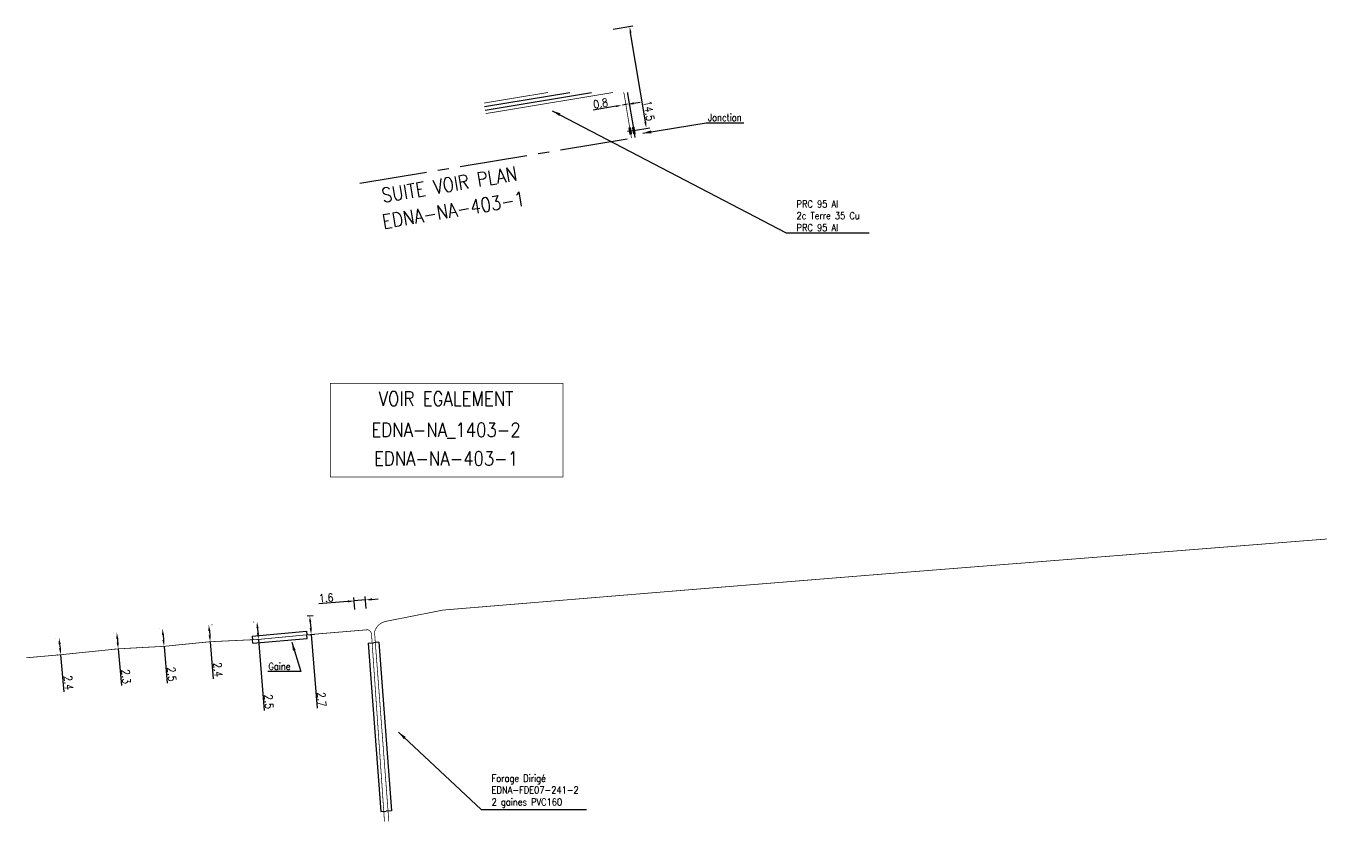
# Model space of a CAD drawing. Header units: millimetres. Extents: x 185000 to 186000, y 128000 to 129009.
# Drawn here: x 185000.5 to 185182.5, y 128897.4 to 129009.4 of the extents above; entities that cross this region are included whole.
import ezdxf
from ezdxf.enums import TextEntityAlignment as Align

# ---------------------------------------------------------------- set-up
doc = ezdxf.new("R2010")
doc.units = ezdxf.units.MM
doc.header["$PDMODE"] = 34
doc.linetypes.add('CENTER2', pattern=[28.575, 19.05, -3.175, 3.175, -3.175])
doc.layers.get('0').update_dxf_attribs({"linetype": 'CONTINUOUS'})
doc.layers.get('DEFPOINTS').update_dxf_attribs({"linetype": 'CONTINUOUS'})
for name, color, linetype in [('M_120', 5, 'M_ST_13'), ('M_300', 7, 'CONTINUOUS'), ('M_310', 7, 'M_TERRE'), ('M_400', 7, 'CONTINUOUS'), ('M_930', 7, 'CONTINUOUS')]:
    doc.layers.add(name, color=color, linetype=linetype)
doc.styles.get("Standard").update_dxf_attribs({"font": 'romans.shx', "width": 0.85})
doc.linetypes.add('M_ST_13', pattern='A,5,-0.3,["oo",Standard,S=1.5,R=0,X=0,Y=-0.5],-3', length=8.3)
doc.linetypes.add('M_TERRE', pattern='A,3,-0.6,[1,EnerGIS.shx,S=0.15,R=0,X=0,Y=-0.65],-1.2', length=4.8)
doc.dimstyles.get("Standard").update_dxf_attribs({"dimtxt": 1.5, "dimasz": 1.2, "dimexe": 0.625, "dimexo": 0.625, "dimgap": 0.25, "dimtad": 1, "dimdec": 1, "dimzin": 0, "dimdsep": 46, "dimtxsty": 'Standard', "dimcen": -0.5, "dimadec": 0, "dimazin": 0, "dimtfac": 1, "dimtdec": 1, "dimtmove": 0, "dimatfit": 3, "dimfxl": 0, "dimtolj": 1, "dimtzin": 0, "dimarcsym": 0})

# ---------------------------------------------------------------- blocks, each defined once
blk = doc.blocks.new('*D5')
at = {"layer": 'DEFPOINTS', "color": 0, "linetype": 'Continuous', "transparency": 16777216}
for p in [(185046.63, 128928.53), (185046.77, 128926.88), (185048.37, 128927.02)]:
    blk.add_point(p, dxfattribs=at)
at = {"layer": 'M_120', "color": 0, "linetype": 'Continuous', "lineweight": -2, "transparency": 16777216}
for p, q in [((185045.74, 128928.46), (185041.64, 128928.11)), ((185046.74, 128927.35), (185046.59, 128929)), ((185048.23, 128928.67), (185046.63, 128928.53)), ((185048.33, 128927.49), (185048.19, 128929.14)), ((185049.13, 128928.75), (185050.02, 128928.82))]:
    blk.add_line(p, q, dxfattribs=at)
at = {"layer": 'M_120', "color": 0, "linetype": 'Continuous', "transparency": 16777216}
for points in [[(185045.73, 128928.61), (185045.75, 128928.31), (185046.63, 128928.53)], [(185049.11, 128928.9), (185049.14, 128928.6), (185048.23, 128928.67)]]:
    blk.add_solid(points, dxfattribs=at)
at = {"layer": 'M_120', "color": 0, "linetype": 'Continuous', "transparency": 16777216, "insert": (185042.69, 128928.95), "char_height": 1.125, "attachment_point": 5, "rotation": 4.8546}
blk.add_mtext('\\A1;1.6', dxfattribs=at)
blk = doc.blocks.new('*D6')
at = {"layer": 'DEFPOINTS', "color": 0, "linetype": 'Continuous', "transparency": 16777216}
for p in [(185039.54, 128926.39), (185040.39, 128926.46), (185039.75, 128923.75)]:
    blk.add_point(p, dxfattribs=at)
at = {"layer": 'M_120', "color": 0, "linetype": 'Continuous', "lineweight": -2, "transparency": 16777216}
for p, q in [((185040.01, 128926.43), (185040.85, 128926.5)), ((185040.46, 128925.56), (185040.52, 128924.72)), ((185040.22, 128923.79), (185041.06, 128923.86)), ((185040.59, 128923.82), (185041.41, 128913.45))]:
    blk.add_line(p, q, dxfattribs=at)
at = {"layer": 'M_120', "color": 0, "linetype": 'Continuous', "transparency": 16777216}
for points in [[(185040.61, 128925.57), (185040.31, 128925.55), (185040.39, 128926.46)], [(185040.67, 128924.73), (185040.37, 128924.7), (185040.59, 128923.82)]]:
    blk.add_solid(points, dxfattribs=at)
at = {"layer": 'M_120', "color": 0, "linetype": 'Continuous', "transparency": 16777216, "insert": (185042.06, 128914.69), "char_height": 1.125, "attachment_point": 5, "rotation": 274.4802}
blk.add_mtext('\\A1;2.7', dxfattribs=at)
blk = doc.blocks.new('*D7')
at = {"layer": 'DEFPOINTS', "color": 0, "linetype": 'Continuous', "transparency": 16777216}
for p in [(185032.97, 128925.61), (185032.99, 128925.61), (185033.19, 128923.12)]:
    blk.add_point(p, dxfattribs=at)
at = {"layer": 'M_120', "color": 0, "linetype": 'Continuous', "lineweight": -2, "transparency": 16777216}
for p, q in [((185032.52, 128925.58), (185032.5, 128925.57)), ((185033.04, 128924.72), (185033.1, 128924.02)), ((185032.72, 128923.08), (185032.7, 128923.08)), ((185033.17, 128923.12), (185033.98, 128913.14))]:
    blk.add_line(p, q, dxfattribs=at)
at = {"layer": 'M_120', "color": 0, "linetype": 'Continuous', "transparency": 16777216}
for points in [[(185033.19, 128924.73), (185032.89, 128924.7), (185032.97, 128925.61)], [(185033.25, 128924.03), (185032.95, 128924.01), (185033.17, 128923.12)]]:
    blk.add_solid(points, dxfattribs=at)
at = {"layer": 'M_120', "color": 0, "linetype": 'Continuous', "transparency": 16777216, "insert": (185034.63, 128914.39), "char_height": 1.125, "attachment_point": 5, "rotation": 274.6374}
blk.add_mtext('\\A1;2.5', dxfattribs=at)
blk = doc.blocks.new('*D8')
at = {"layer": 'DEFPOINTS', "color": 0, "linetype": 'Continuous', "transparency": 16777216}
for p in [(185026.17, 128925.19), (185026.19, 128925.19), (185026.37, 128922.8)]:
    blk.add_point(p, dxfattribs=at)
at = {"layer": 'M_120', "color": 0, "linetype": 'Continuous', "lineweight": -2, "transparency": 16777216}
for p, q in [((185026.27, 128924.29), (185026.32, 128923.7)), ((185026.64, 128925.23), (185026.66, 128925.23)), ((185026.39, 128922.8), (185026.83, 128917.59)), ((185026.84, 128922.84), (185026.86, 128922.84))]:
    blk.add_line(p, q, dxfattribs=at)
at = {"layer": 'M_120', "color": 0, "linetype": 'Continuous', "transparency": 16777216}
for points in [[(185026.42, 128924.31), (185026.12, 128924.28), (185026.19, 128925.19)], [(185026.47, 128923.71), (185026.17, 128923.68), (185026.39, 128922.8)]]:
    blk.add_solid(points, dxfattribs=at)
at = {"layer": 'M_120', "color": 0, "linetype": 'Continuous', "transparency": 16777216, "insert": (185027.48, 128918.86), "char_height": 1.125, "attachment_point": 5, "rotation": 274.828}
blk.add_mtext('\\A1;2.4', dxfattribs=at)
blk = doc.blocks.new('*D9')
at = {"layer": 'DEFPOINTS', "color": 0, "linetype": 'Continuous', "transparency": 16777216}
for p in [(185019.69, 128924.64), (185019.69, 128924.64), (185019.91, 128922.15)]:
    blk.add_point(p, dxfattribs=at)
at = {"layer": 'M_120', "color": 0, "linetype": 'Continuous', "lineweight": -2, "transparency": 16777216}
for p, q in [((185019.23, 128924.6), (185019.22, 128924.6)), ((185019.76, 128923.74), (185019.82, 128923.05)), ((185019.44, 128922.11), (185019.43, 128922.11)), ((185019.9, 128922.15), (185020.34, 128916.99))]:
    blk.add_line(p, q, dxfattribs=at)
at = {"layer": 'M_120', "color": 0, "linetype": 'Continuous', "transparency": 16777216}
for points in [[(185019.91, 128923.76), (185019.61, 128923.73), (185019.69, 128924.64)], [(185019.97, 128923.06), (185019.67, 128923.03), (185019.9, 128922.15)]]:
    blk.add_solid(points, dxfattribs=at)
at = {"layer": 'M_120', "color": 0, "linetype": 'Continuous', "transparency": 16777216, "insert": (185020.98, 128918.24), "char_height": 1.125, "attachment_point": 5, "rotation": 274.8827}
blk.add_mtext('\\A1;2.5', dxfattribs=at)
blk = doc.blocks.new('*D10')
at = {"layer": 'DEFPOINTS', "color": 0, "linetype": 'Continuous', "transparency": 16777216}
for p in [(185013.26, 128924.09), (185013.28, 128924.09), (185013.49, 128921.8)]:
    blk.add_point(p, dxfattribs=at)
at = {"layer": 'M_120', "color": 0, "linetype": 'Continuous', "lineweight": -2, "transparency": 16777216}
for p, q in [((185012.81, 128924.05), (185012.79, 128924.05)), ((185013.34, 128923.2), (185013.38, 128922.7)), ((185013.02, 128921.76), (185013, 128921.76)), ((185013.46, 128921.8), (185013.93, 128916.65))]:
    blk.add_line(p, q, dxfattribs=at)
at = {"layer": 'M_120', "color": 0, "linetype": 'Continuous', "transparency": 16777216}
for points in [[(185013.49, 128923.21), (185013.19, 128923.18), (185013.26, 128924.09)], [(185013.53, 128922.71), (185013.23, 128922.68), (185013.46, 128921.8)]]:
    blk.add_solid(points, dxfattribs=at)
at = {"layer": 'M_120', "color": 0, "linetype": 'Continuous', "transparency": 16777216, "insert": (185014.57, 128917.9), "char_height": 1.125, "attachment_point": 5, "rotation": 275.1934}
blk.add_mtext('\\A1;2.3', dxfattribs=at)
blk = doc.blocks.new('*D11')
at = {"layer": 'DEFPOINTS', "color": 0, "linetype": 'Continuous', "transparency": 16777216}
for p in [(185005.15, 128923.36), (185005.17, 128923.36), (185005.38, 128920.97)]:
    blk.add_point(p, dxfattribs=at)
at = {"layer": 'M_120', "color": 0, "linetype": 'Continuous', "lineweight": -2, "transparency": 16777216}
for p, q in [((185004.7, 128923.32), (185004.68, 128923.32)), ((185005.23, 128922.46), (185005.29, 128921.87)), ((185004.92, 128920.93), (185004.9, 128920.93)), ((185005.37, 128920.97), (185005.84, 128915.76))]:
    blk.add_line(p, q, dxfattribs=at)
at = {"layer": 'M_120', "color": 0, "linetype": 'Continuous', "transparency": 16777216}
for points in [[(185005.38, 128922.48), (185005.08, 128922.45), (185005.15, 128923.36)], [(185005.44, 128921.88), (185005.14, 128921.85), (185005.37, 128920.97)]]:
    blk.add_solid(points, dxfattribs=at)
at = {"layer": 'M_120', "color": 0, "linetype": 'Continuous', "transparency": 16777216, "insert": (185006.48, 128917.04), "char_height": 1.125, "attachment_point": 5, "rotation": 275.1934}
blk.add_mtext('\\A1;2.4', dxfattribs=at)
blk = doc.blocks.new('*D287')
at = {"layer": 'DEFPOINTS', "color": 0, "linetype": 'Continuous', "transparency": 16777216}
for p in [(185084.33, 128998.21), (185084.33, 128998.21), (185085.07, 128998.34)]:
    blk.add_point(p, dxfattribs=at)
at = {"layer": 'M_120', "color": 0, "linetype": 'Continuous', "lineweight": -2, "transparency": 16777216}
for p, q in [((185083.44, 128998.07), (185080.21, 128997.53)), ((185085.07, 128998.34), (185084.33, 128998.21)), ((185085.96, 128998.48), (185086.84, 128998.63))]:
    blk.add_line(p, q, dxfattribs=at)
at = {"layer": 'M_120', "color": 0, "linetype": 'Continuous', "transparency": 16777216}
for points in [[(185083.41, 128998.21), (185083.46, 128997.92), (185084.33, 128998.21)], [(185085.93, 128998.63), (185085.98, 128998.33), (185085.07, 128998.34)]]:
    blk.add_solid(points, dxfattribs=at)
at = {"layer": 'M_120', "color": 0, "linetype": 'Continuous', "transparency": 16777216, "insert": (185081.26, 128998.46), "char_height": 1.125, "attachment_point": 5, "rotation": 9.4227}
blk.add_mtext('\\A1;0.8', dxfattribs=at)
blk = doc.blocks.new('*D288')
at = {"layer": 'DEFPOINTS', "color": 0, "linetype": 'Continuous', "transparency": 16777216}
for p in [(185082.57, 129008.82), (185085.33, 129009.28), (185085.43, 128994.6)]:
    blk.add_point(p, dxfattribs=at)
at = {"layer": 'M_120', "color": 0, "linetype": 'Continuous', "lineweight": -2, "transparency": 16777216}
for p, q in [((185083.03, 129008.9), (185085.79, 129009.36)), ((185087.56, 128995.86), (185085.48, 129008.39)), ((185085.9, 128994.67), (185088.17, 128995.05))]:
    blk.add_line(p, q, dxfattribs=at)
at = {"layer": 'M_120', "color": 0, "linetype": 'Continuous', "transparency": 16777216}
for points in [[(185085.63, 129008.42), (185085.33, 129008.37), (185085.33, 129009.28)], [(185087.71, 128995.89), (185087.41, 128995.84), (185087.71, 128994.97)]]:
    blk.add_solid(points, dxfattribs=at)
at = {"layer": 'M_120', "color": 0, "linetype": 'Continuous', "transparency": 16777216, "insert": (185088.06, 128997.42), "char_height": 1.125, "attachment_point": 5, "rotation": 279.4227}
blk.add_mtext('\\A1;14.5', dxfattribs=at)
blk = doc.blocks.new('M_300_04')
at = {"color": 0, "linetype": 'Continuous'}
blk.add_line((0, 0.38), (0, -0.38), dxfattribs=at)
blk.add_solid([(-0.5, 0.19), (-0.5, -0.19), (0.5, 0.19), (0.5, -0.19)], dxfattribs=at)
at = {"color": 0, "linetype": 'Continuous', "width": 0.75, "flags": 3}
for tag, p in [('DEF_LEG', (0, -5)), ('DEF_COUP', (0.02, -7)), ('DEF_TYPE', (0, -9))]:
    blk.add_attdef(tag, text='', height=1.2, dxfattribs=at).set_placement(p, align=Align.MIDDLE)
blk = doc.blocks.new('M_300_03')
at = {"color": 0, "linetype": 'Continuous'}
blk.add_solid([(-0.5, 0.19), (-0.5, -0.19), (0.5, 0.19), (0.5, -0.19)], dxfattribs=at)
at = {"color": 0, "linetype": 'Continuous', "width": 0.75, "flags": 3}
for tag, p in [('DEF_LEG', (0, -5)), ('DEF_COUP', (0.05, -6.97)), ('DEF_TYPE', (0, -9))]:
    blk.add_attdef(tag, text='', height=1.2, dxfattribs=at).set_placement(p, align=Align.MIDDLE)

msp = doc.modelspace()

# ---------------------------------------------------------------- linework, layer by layer
at = {"layer": 'M_120', "const_width": 0.1}
for points in [[(185064.87, 128998.51), (185073.87, 129000)], [(185065.12, 128997.03), (185083.03, 129000)]]:
    msp.add_lwpolyline(points, dxfattribs=at)
msp.add_lwpolyline([(185084.46, 129000, -0.14123), (185084.58, 128999.75), (185085.43, 128994.6), (185085.6, 128993.58)], format="xyb", dxfattribs=at)
at = {"layer": 'M_120'}
for points in [[(185259.01, 128967.85, 0.1, 0.1, 0), (185260.43, 128964.51, 0.1, 0.1, -0.053545), (185260.46, 128964.41, 0.1, 0.1, 0), (185261.23, 128960.34, 0.1, 0.1, 0), (185263.07, 128952.63, 0.1, 0.1, -0.342598), (185262.51, 128951.37, 0.1, 0.1, 0), (185251.89, 128945.54, 0.1, 0.1, 0), (185249.34, 128944.48, 0.1, 0.1, 0), (185183.15, 128937.22, 0.1, 0.1, 0), (185119.83, 128932.22, 0.1, 0.1, 0), (185093.22, 128930.06, 0.1, 0.1, 0), (185059.14, 128927.25, 0.1, 0.1, 0), (185051.07, 128925.66, 0.1, 0.1, 0.29003), (185049.49, 128924.16, 0.1, 0.1, 0), (185049.6, 128922.68, 0.1, 0.1, 0), (185051.39, 128899.01, 0.1, 0.1, 0), (185051.5, 128897.54, 0, 0, 0)], [(185050.89, 128897.5, 0.1, 0.1, 0), (185049.08, 128923.68, 0.1, 0.1, 0.384148), (185048.52, 128924.48, 0.1, 0.1, 0), (185039.97, 128923.77, 0.1, 0.1, 0), (185039.75, 128923.75, 0.1, 0.1, 0), (185033.17, 128923.12, 0.1, 0.1, 0), (185032.34, 128923.08, 0.1, 0.1, 0), (185026.39, 128922.8, 0.1, 0.1, 0), (185019.9, 128922.15, 0.1, 0.1, 0), (185013.46, 128921.8, 0.1, 0.1, 0), (185005.37, 128920.97, 0.1, 0.1, 0), (185000.54, 128920.54, 0, 0, 0)]]:
    msp.add_lwpolyline(points, format="xyseb", dxfattribs=at)
at = {"layer": 'M_310', "flags": 128}
for points in [[(185064.96, 128998.01), (185076.92, 129000)], [(185065.04, 128997.52), (185079.98, 129000)]]:
    msp.add_lwpolyline(points, dxfattribs=at)
msp.add_lwpolyline([(185085.03, 129000, -0.04347), (185085.07, 128999.83), (185085.93, 128994.65), (185086.1, 128993.67)], format="xyb", dxfattribs=at)
at = {"layer": 'M_400', "color": 7, "linetype": 'CONTINUOUS'}
for p, q in [((185032.3, 128923.58), (185039.92, 128924.27)), ((185039.92, 128924.27), (185039.97, 128923.77)), ((185032.3, 128923.58), (185032.34, 128923.08)), ((185032.39, 128922.58), (185032.34, 128923.08)), ((185032.39, 128922.58), (185040.01, 128923.27)), ((185040.01, 128923.27), (185039.97, 128923.77)), ((185048.61, 128922.6), (185049.36, 128922.66)), ((185048.61, 128922.6), (185050.39, 128898.93)), ((185050.1, 128922.72), (185049.36, 128922.66)), ((185050.1, 128922.72), (185051.89, 128899.04)), ((185050.39, 128898.93), (185051.14, 128898.99)), ((185051.89, 128899.04), (185051.14, 128898.99))]:
    msp.add_line(p, q, dxfattribs=at)
at = {"layer": 'M_930', "linetype": 'CENTER2', "ltscale": 0.5, "flags": 128}
msp.add_lwpolyline([(185047.42, 128987.25), (185085.6, 128993.58), (185086.1, 128993.67), (185086.37, 128993.71)], dxfattribs=at)
at = {"layer": 'M_930', "const_width": 0.1}
msp.add_lwpolyline([(185043.28, 128959.12), (185075.97, 128959.12), (185075.97, 128945.95), (185043.28, 128945.95)], close=True, dxfattribs=at)

# ---------------------------------------------------------------- block references
at = {"layer": 'M_300'}
for name, p, rotation in [('M_300_04', (185085.43, 128994.6), 99.42181851514073), ('M_300_03', (185085.93, 128994.65), 279.421818515262)]:
    msp.add_blockref(name, p, dxfattribs=dict(at, rotation=rotation))

# ---------------------------------------------------------------- texts
at = {"layer": 'M_120', "linetype": 'Continuous', "insert": (185108.81, 128982.67), "char_height": 1, "attachment_point": 4}
msp.add_mtext('PRC 95 Al\\P2c Terre 35 Cu\\PPRC 95 Al', dxfattribs=at)
at = {"layer": 'M_300', "linetype": 'Continuous', "insert": (185096.36, 128996.48), "char_height": 1, "attachment_point": 4}
msp.add_mtext('Jonction', dxfattribs=at)
at = {"layer": 'M_400', "insert": (185037.68, 128919.35), "char_height": 1, "attachment_point": 6}
msp.add_mtext('Gaine ', dxfattribs=at)
at = {"layer": 'M_400', "linetype": 'Continuous', "insert": (185065.95, 128899.45), "char_height": 1, "attachment_point": 7}
msp.add_mtext('Forage Dirigé\\PEDNA-FDE07-241-2\\P2 gaines PVC160', dxfattribs=at)
at = {"layer": 'M_930', "width": 0.85}
for s, p in [('SUITE VOIR PLAN', (185060.16, 128986.08)), ('EDNA-NA-403-1', (185060.75, 128982.49))]:
    msp.add_text(s, height=2, rotation=9.4218, dxfattribs=at).set_placement(p, align=Align.CENTER)
for s, p in [('VOIR EGALEMENT', (185059.54, 128955.95)), ('EDNA-NA_1403-2', (185059.54, 128951.58)), ('EDNA-NA-403-1', (185059.54, 128947.55))]:
    msp.add_text(s, height=2, dxfattribs=at).set_placement(p, align=Align.CENTER)

# ---------------------------------------------------------------- dimensions: what is measured, and where the dimension line sits
at = {"layer": 'M_120', "linetype": 'Continuous'}
for base, p1, p2, angle, picture, middle, dimtype in [((185085.33, 129009.28), (185085.43, 128994.6), (185082.57, 129008.82), 279.4227, '*D288', (185087.32, 128997.29), 160), ((185084.33, 128998.21), (185085.07, 128998.34), (185084.33, 128998.21), 9.4227, '*D287', (185081.38, 128997.72), 160), ((185046.63, 128928.53), (185048.37, 128927.02), (185046.77, 128926.88), 184.8546, '*D5', (185042.75, 128928.21), 161), ((185040.39, 128926.46), (185039.75, 128923.75), (185039.54, 128926.39), 94.4802, '*D6', (185041.31, 128914.63), 161), ((185019.69, 128924.64), (185019.91, 128922.15), (185019.69, 128924.64), 94.8827, '*D9', (185020.24, 128918.18), 161), ((185026.19, 128925.19), (185026.37, 128922.8), (185026.17, 128925.19), 94.828, '*D8', (185026.73, 128918.8), 161), ((185032.97, 128925.61), (185033.19, 128923.12), (185032.99, 128925.61), 94.6374, '*D7', (185033.89, 128914.33), 161), ((185005.15, 128923.36), (185005.38, 128920.97), (185005.17, 128923.36), 95.1934, '*D11', (185005.73, 128916.97), 161), ((185013.26, 128924.09), (185013.49, 128921.8), (185013.28, 128924.09), 95.1934, '*D10', (185013.83, 128917.83), 161)]:
    dim = msp.add_linear_dim(base=base, p1=p1, p2=p2, angle=angle, dimstyle='Standard', override={"dimscale": 0.75}, dxfattribs=at)
    dim.commit()
    dim.dimension.update_dxf_attribs({"geometry": picture, "text_midpoint": middle, "dimtype": dimtype})

# ---------------------------------------------------------------- leaders
at = {"layer": 'M_120', "linetype": 'Continuous', "annotation_type": 0, "has_hookline": 1, "hookline_direction": 0, "text_width": 10.2}
msp.add_leader([(185074.47, 128997.43), (185107.36, 128980.25), (185108.56, 128980.25)], dimstyle='Standard', dxfattribs=at)
at = {"layer": 'M_300', "linetype": 'Continuous', "annotation_type": 0, "has_hookline": 1, "hookline_direction": 0, "text_width": 5.02}
msp.add_leader([(185087.21, 128994.28), (185096.11, 128995.73)], dimstyle='Standard', dxfattribs=at)
at = {"layer": 'M_400', "annotation_type": 0, "has_hookline": 1, "hookline_direction": 1, "text_width": 3.2}
msp.add_leader([(185037.86, 128922.73), (185039.13, 128918.6), (185037.93, 128918.6)], dimstyle='Standard', dxfattribs=at)
at = {"layer": 'M_400', "linetype": 'Continuous', "annotation_type": 0, "has_hookline": 1, "hookline_direction": 0, "text_width": 13.32}
msp.add_leader([(185052.86, 128910.09), (185064.5, 128899.2), (185065.7, 128899.2)], dimstyle='Standard', dxfattribs=at)

doc.saveas('drawing.dxf')
